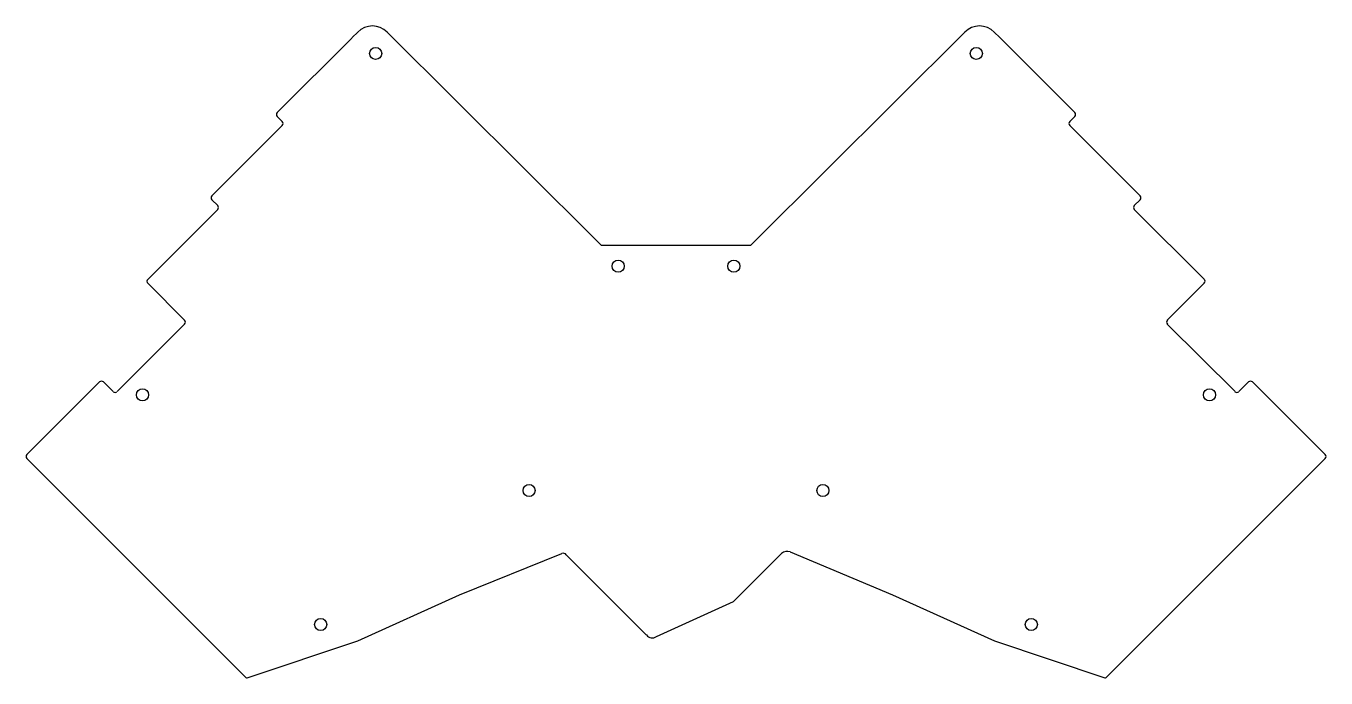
# Model space of a CAD drawing. Header units: millimetres. Extents: x -224 to 13, y -47 to 71.
import ezdxf

# ---------------------------------------------------------------- set-up
doc = ezdxf.new("R2010")
doc.units = ezdxf.units.MM
doc.layers.get('0').update_dxf_attribs({"linetype": 'CONTINUOUS'})

msp = doc.modelspace()

# ---------------------------------------------------------------- linework, layer by layer
for p, q in [((-164.43, 69.13), (-178.01, 55.56)), ((-164.36, 69.2), (-164.43, 69.13)), ((-163.36, 70.2), (-164.36, 69.2)), ((-120.02, 32.37), (-157.99, 70.2)), ((-52.96, 70.21), (-90.93, 32.38)), ((-46.58, 69.21), (-47.58, 70.21)), ((-46.51, 69.14), (-46.58, 69.21)), ((-32.94, 55.56), (-46.51, 69.14)), ((-178.01, 54.85), (-177.09, 53.93)), ((-33.85, 53.93), (-32.94, 54.85)), ((-177.09, 53.22), (-189.89, 40.43)), ((-21.06, 40.43), (-33.85, 53.23)), ((-188.83, 37.95), (-201.56, 25.22)), ((-189.89, 39.72), (-188.83, 38.66)), ((-22.12, 38.66), (-21.06, 39.72)), ((-9.39, 25.23), (-22.12, 37.95)), ((-119.02, 31.38), (-120.02, 32.37)), ((-91.93, 31.38), (-119.02, 31.38)), ((-90.93, 32.38), (-91.93, 31.38)), ((-201.56, 24.52), (-194.84, 17.8)), ((-16.11, 17.8), (-9.39, 24.52)), ((-194.84, 17.09), (-207.14, 4.79)), ((-3.8, 4.79), (-16.11, 17.09)), ((-210.32, 6.56), (-223.55, -6.67)), ((-207.85, 4.79), (-209.62, 6.56)), ((-1.33, 6.56), (-3.1, 4.79)), ((12.6, -6.66), (-0.62, 6.56)), ((-223.55, -7.37), (-183.7, -47.23)), ((-27.25, -47.22), (12.6, -7.37)), ((-144.85, -32.19), (-126.25, -24.64)), ((-125.43, -24.91), (-123.02, -27.31)), ((-95.02, -33.39), (-86.26, -24.63)), ((-84.72, -24.37), (-66.1, -32.19)), ((-123.02, -27.31), (-114.47, -35.87)), ((-163.37, -40.54), (-144.85, -32.19)), ((-66.1, -32.19), (-47.57, -40.54)), ((-109.02, -39.76), (-95.02, -33.39)), ((-114.47, -35.87), (-110.93, -39.4)), ((-110.93, -39.4), (-110.86, -39.47)), ((-183.45, -47.28), (-163.37, -40.54)), ((-47.57, -40.54), (-27.5, -47.27))]:
    msp.add_line(p, q)
for centre in [(-160.1, 66.33), (-50.85, 66.33), (-116, 27.62), (-94.95, 27.62), (-202.5, 4.22), (-8.45, 4.22), (-132.2, -13.18), (-78.75, -13.18), (-170.1, -37.58), (-40.85, -37.58)]:
    msp.add_circle(centre, 1.1)
for centre, radius, start, end in [((-160.68, 67.52), 3.8, 45, 135), ((-50.27, 67.52), 3.8, 45, 135), ((-177.66, 55.2), 0.5, 134.9999, 225), ((-33.29, 55.21), 0.5, -45, 45), ((-177.44, 53.58), 0.5, -45, 45), ((-33.5, 53.58), 0.5, 135, 225.0001), ((-189.54, 40.07), 0.5, 134.9999, 225), ((-21.41, 40.07), 0.5, -45, 45), ((-189.18, 38.3), 0.5, -45, 45), ((-21.76, 38.31), 0.5, 135, 224.9999), ((-201.2, 24.87), 0.5, 135, 225.0001), ((-9.74, 24.87), 0.5, -45.0001, 44.9999), ((-195.19, 17.44), 0.5, -44.9999, 45.0001), ((-15.75, 17.45), 0.5, 134.9999, 225), ((-209.97, 6.2), 0.5, 45, 135), ((-207.5, 5.14), 0.5, 225, 315), ((-3.45, 5.14), 0.5, 225, 315.0001), ((-0.97, 6.2), 0.5, 45, 135), ((-223.19, -7.02), 0.5, 135, 225.0001), ((12.25, -7.02), 0.5, -45.0001, 44.9999), ((-126.01, -25.31), 0.712, 34.4793, 109.3794), ((-85.28, -25.74), 1.48, 67.8787, 131.2787), ((-109.8, -38.7), 1.32, 216.2539, 306.2539), ((-183.55, -47.13), 0.18, 213.69, 303.69), ((-27.4, -47.12), 0.18, 236.31, 326.31)]:
    msp.add_arc(centre, radius, start, end)

doc.saveas('drawing.dxf')
